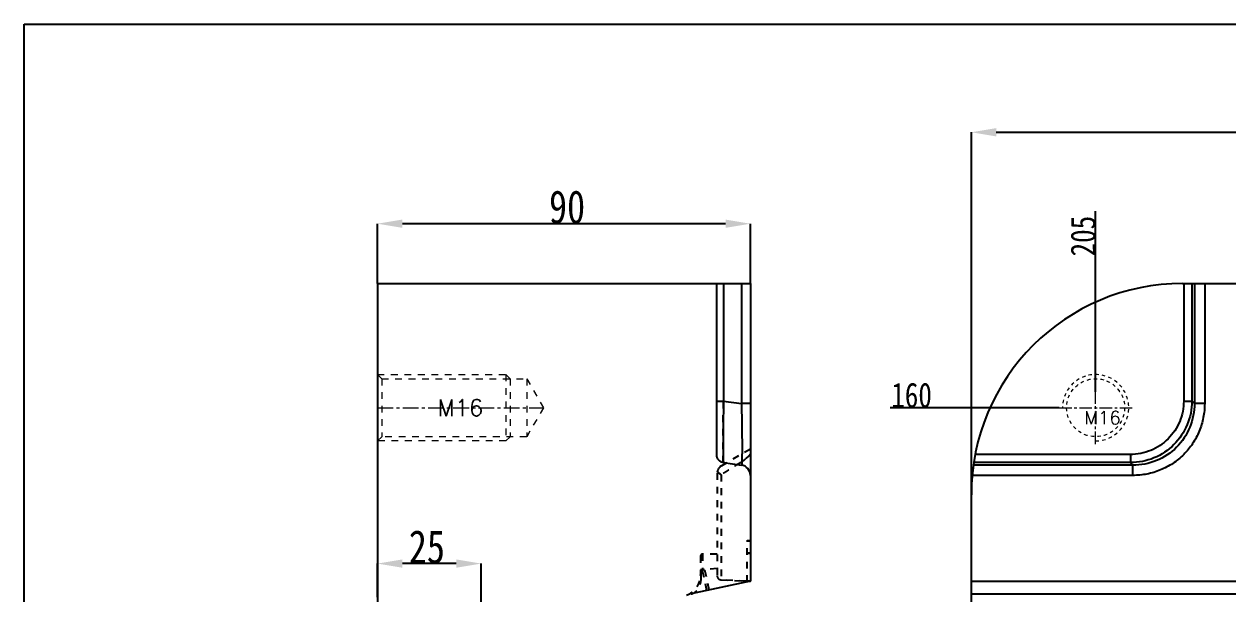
# Model space of a CAD drawing. Header units: millimetres. Extents: x -941 to 1421, y -11614 to -3210.
# Drawn here: x -299.5 to -8.9, y -6486.5 to -6349 of the extents above; entities that cross this region are included whole.
import ezdxf
from ezdxf.enums import TextEntityAlignment as Align

# ---------------------------------------------------------------- set-up
doc = ezdxf.new("R2010")
doc.units = ezdxf.units.MM
doc.header["$LTSCALE"] = 16.335
doc.header["$PDMODE"] = 3
doc.header["$PDSIZE"] = 0.3125
doc.linetypes.add('CENTER', pattern=[0.6, 0.375, -0.075, 0.075, -0.075])
doc.linetypes.add('HIDDEN', pattern=[0.2, 0.1, -0.1])
doc.layers.get('0').update_dxf_attribs({"linetype": 'CONTINUOUS'})
doc.layers.get('Defpoints').update_dxf_attribs({"linetype": 'CONTINUOUS'})
doc.layers.add('DEFAULT_2', color=8, linetype='HIDDEN')
doc.layers.add('screw', color=33, linetype='CONTINUOUS', lineweight=13)
doc.styles.get("Standard").update_dxf_attribs({"font": 'txt', "width": 0.8})
doc.styles.add('TXT', font='txt.shx', dxfattribs={"bigfont": 'gbcbig.shx'})
doc.dimstyles.new('ISO-25', dxfattribs={"dimtxt": 8, "dimasz": 6, "dimexe": 0, "dimexo": 0, "dimgap": 0, "dimtad": 1, "dimdsep": 46, "dimtxsty": 'Standard', "dimcen": 0, "dimclrd": 4, "dimclre": 4, "dimclrt": 6, "dimazin": 0, "dimtfac": 1, "dimtofl": 0, "dimtmove": 0, "dimatfit": 3, "dimfxl": 0, "dimarcsym": 0})

# ---------------------------------------------------------------- blocks, each defined once
blk = doc.blocks.new('*D620')
at = {"color": 4, "lineweight": -2}
for p, q in [((-70.82, -6462.62), (-70.82, -6375.15)), ((-64.82, -6375.15), (393.18, -6375.15)), ((399.18, -6483.51), (399.18, -6375.15))]:
    blk.add_line(p, q, dxfattribs=at)
at = {"color": 4}
for points in [[(-64.82, -6374.15), (-64.82, -6376.15), (-70.82, -6375.15)], [(393.18, -6374.15), (393.18, -6376.15), (399.18, -6375.15)]]:
    blk.add_solid(points, dxfattribs=at)
at = {"layer": 'Defpoints', "color": 0}
for p in [(399.18, -6375.15), (-70.82, -6462.62), (399.18, -6483.51)]:
    blk.add_point(p, dxfattribs=at)
at = {"color": 6, "insert": (156, -6371.15), "char_height": 8, "attachment_point": 5}
blk.add_mtext('470', dxfattribs=at)
blk = doc.blocks.new('*D622')
at = {"color": 4, "lineweight": -2}
for p, q in [((-214.16, -6487.3), (-214.16, -6479.23)), ((-195.16, -6479.23), (-208.16, -6479.23)), ((-189.16, -6488.57), (-189.16, -6479.23))]:
    blk.add_line(p, q, dxfattribs=at)
at = {"color": 4}
for points in [[(-208.16, -6478.23), (-208.16, -6480.23), (-214.16, -6479.23)], [(-195.16, -6478.23), (-195.16, -6480.23), (-189.16, -6479.23)]]:
    blk.add_solid(points, dxfattribs=at)
at = {"layer": 'Defpoints', "color": 0}
for p in [(-214.16, -6479.23), (-214.16, -6487.3), (-189.16, -6488.57)]:
    blk.add_point(p, dxfattribs=at)
at = {"color": 6, "insert": (-202.25, -6475.23), "char_height": 8, "attachment_point": 5}
blk.add_mtext('25', dxfattribs=at)
blk = doc.blocks.new('*D624')
at = {"color": 4, "lineweight": -2}
for p, q in [((-214.16, -6411.62), (-214.16, -6397.22)), ((-130.16, -6397.22), (-208.16, -6397.22)), ((-124.16, -6411.62), (-124.16, -6397.22))]:
    blk.add_line(p, q, dxfattribs=at)
at = {"color": 4}
for points in [[(-208.16, -6396.22), (-208.16, -6398.22), (-214.16, -6397.22)], [(-130.16, -6396.22), (-130.16, -6398.22), (-124.16, -6397.22)]]:
    blk.add_solid(points, dxfattribs=at)
at = {"layer": 'Defpoints', "color": 0}
for p in [(-214.16, -6397.22), (-214.16, -6411.62), (-124.16, -6411.62)]:
    blk.add_point(p, dxfattribs=at)
at = {"color": 6, "insert": (-168.4, -6393.22), "char_height": 8, "attachment_point": 5}
blk.add_mtext('90', dxfattribs=at)
blk = doc.blocks.new('screw_m16_g')
at = {"layer": 'screw', "color": 1, "linetype": 'CENTER', "ltscale": 0.497582}
for p, q in [((0, -8.8), (0, 8.8)), ((-8.8, 0), (8.8, 0))]:
    blk.add_line(p, q, dxfattribs=at)
at = {"layer": 'screw', "color": 33, "linetype": 'HIDDEN', "ltscale": 0.497582}
blk.add_circle((0, 0), 7, dxfattribs=at)
at = {"layer": 'screw', "color": 92, "linetype": 'HIDDEN', "ltscale": 0.497582}
blk.add_arc((0, 0), 8, 270, 180, dxfattribs=at)
at = {"layer": 'screw', "color": 6, "style": 'TXT'}
blk.add_text('M16', height=3.2, dxfattribs=at).set_placement((-2.72, -4))
blk = doc.blocks.new('*D656')
at = {"color": 4, "lineweight": -2}
blk.add_line((-49.62, -6441.62), (-90.44, -6441.62), dxfattribs=at)
at = {"layer": 'Defpoints', "color": 0}
for p in [(-80.04, -6441.62), (-49.62, -6441.62), (164.18, -6601.62)]:
    blk.add_point(p, dxfattribs=at)
at = {"color": 6, "insert": (-85.24, -6438.62), "char_height": 6, "attachment_point": 5}
blk.add_mtext('160', dxfattribs=at)
blk = doc.blocks.new('*D661')
at = {"color": 4, "lineweight": -2}
blk.add_line((-40.82, -6437.81), (-40.82, -6394.21), dxfattribs=at)
at = {"layer": 'Defpoints', "color": 0}
for p in [(-40.82, -6406.21), (-40.82, -6437.81), (164.18, -6601.62)]:
    blk.add_point(p, dxfattribs=at)
at = {"color": 6, "insert": (-43.82, -6400.21), "char_height": 6, "attachment_point": 5, "rotation": 90}
blk.add_mtext('205', dxfattribs=at)

msp = doc.modelspace()

# ---------------------------------------------------------------- linework, layer by layer
at = {"color": 7, "linetype": 'Continuous'}
for p, q in [((-214.157, -6411.623), (-214.157, -6791.623)), ((-214.157, -6411.623), (-124.157, -6411.623)), ((-132.357, -6411.623), (-132.357, -6452.887)), ((-130.635, -6411.623), (-130.635, -6440.013)), ((-126.309, -6411.623), (-126.309, -6440.621)), ((-124.157, -6411.623), (-124.157, -6483.51)), ((-19.82, -6411.623), (348.18, -6411.623)), ((-19.556, -6411.623), (-19.556, -6440.013)), ((-17.576, -6411.623), (-17.576, -6440.013)), ((-16.968, -6411.623), (-16.968, -6440.621)), ((-14.492, -6411.623), (-14.492, -6440.621)), ((-132.357, -6440.013), (-130.635, -6440.013)), ((-130.635, -6440.013), (-126.309, -6440.621)), ((-124.157, -6440.621), (-126.309, -6440.621)), ((-19.556, -6440.013), (-17.576, -6440.013)), ((-17.576, -6440.013), (-16.968, -6440.621)), ((-14.492, -6440.621), (-16.968, -6440.621)), ((-32.43, -6452.887), (-69.882, -6452.887)), ((-32.43, -6452.887), (-32.43, -6454.867)), ((-130.635, -6454.867), (-126.309, -6455.475)), ((-31.822, -6455.475), (-70.316, -6455.475)), ((-32.43, -6454.867), (-70.227, -6454.867)), ((-32.43, -6454.867), (-31.822, -6455.475)), ((-31.822, -6457.951), (-31.822, -6455.475)), ((-31.822, -6457.951), (-70.605, -6457.951)), ((-70.82, -6740.623), (-70.82, -6462.623)), ((-124.157, -6483.51), (-138.454, -6486.548)), ((-70.82, -6483.51), (6.68, -6483.51)), ((-70.82, -6486.548), (41.31, -6486.548))]:
    msp.add_line(p, q, dxfattribs=at)
msp.add_lwpolyline([(-299.476, -6349.048), (490.595, -6349.048), (490.595, -6910.924), (-299.476, -6910.924)], close=True)
for centre, radius, start, end in [((-19.82, -6462.623), 51, 90, 179.99993), ((-130.357, -6452.887), 2, 180, 262), ((-126.657, -6457.951), 2.5, 0, 82)]:
    msp.add_arc(centre, radius, start, end, dxfattribs=at)
for points, knots in [([(-130.635, -6440.013), (-130.653, -6440.979), (-130.683, -6442.874), (-130.719, -6445.625), (-130.737, -6447.801), (-130.745, -6449.408), (-130.747, -6450.485), (-130.746, -6451.461), (-130.74, -6452.325), (-130.732, -6453.071), (-130.72, -6453.691), (-130.706, -6454.126), (-130.693, -6454.407), (-130.684, -6454.567), (-130.673, -6454.691), (-130.663, -6454.784), (-130.652, -6454.834), (-130.643, -6454.866), (-130.635, -6454.867)], [0, 0, 0, 0, 0.1949732, 0.3825459, 0.5554064, 0.6342355, 0.706922, 0.7727742, 0.8311391, 0.881476, 0.9233175, 0.9562938, 0.9693701, 0.9801289, 0.9885569, 0.994652, 0.9984271, 1, 1, 1, 1]), ([(-126.309, -6440.621), (-126.287, -6441.59), (-126.248, -6443.49), (-126.205, -6446.251), (-126.181, -6448.435), (-126.171, -6450.048), (-126.169, -6451.128), (-126.171, -6452.105), (-126.177, -6452.969), (-126.188, -6453.712), (-126.203, -6454.328), (-126.222, -6454.81), (-126.242, -6455.129), (-126.26, -6455.312), (-126.276, -6455.401), (-126.285, -6455.448), (-126.301, -6455.477), (-126.309, -6455.475)], [0, 0, 0, 0, 0.1954133, 0.3836121, 0.557117, 0.6362006, 0.7090592, 0.7749802, 0.8332925, 0.8834513, 0.9249957, 0.9575718, 0.9809337, 0.9891107, 0.9949575, 0.9985096, 1, 1, 1, 1]), ([(-17.576, -6440.013), (-17.581, -6441.946), (-18.351, -6445.85), (-21.652, -6450.792), (-26.594, -6454.093), (-30.498, -6454.863), (-32.43, -6454.867)], [0, 0, 0, 0, 0.2500415, 0.5000414, 0.7499868, 1, 1, 1, 1]), ([(-19.556, -6440.013), (-19.556, -6441.69), (-20.214, -6445.079), (-23.073, -6449.37), (-27.365, -6452.229), (-30.754, -6452.887), (-32.43, -6452.887)], [0, 0, 0, 0, 0.2500577, 0.5000416, 0.7499707, 1, 1, 1, 1]), ([(-16.968, -6440.621), (-16.962, -6442.558), (-17.708, -6446.476), (-21.004, -6451.44), (-25.969, -6454.735), (-29.886, -6455.482), (-31.822, -6455.475)], [0, 0, 0, 0, 0.2500444, 0.5000443, 0.7499905, 1, 1, 1, 1]), ([(-14.492, -6440.621), (-14.492, -6441.755), (-14.712, -6444.028), (-15.694, -6447.305), (-17.299, -6450.327), (-19.468, -6452.975), (-22.116, -6455.144), (-25.139, -6456.749), (-28.415, -6457.731), (-30.688, -6457.951), (-31.822, -6457.951)], [0, 0, 0, 0, 0.1249878, 0.2500067, 0.3749989, 0.4999994, 0.6249998, 0.7499923, 0.8750117, 1, 1, 1, 1])]:
    msp.add_open_spline(points, degree=3, knots=knots, dxfattribs=at)
at = {"layer": 'DEFAULT_2', "color": 8, "linetype": 'HIDDEN'}
for p, q in [((-124.157, -6451.623), (-131.197, -6455.688)), ((-132.197, -6457.42), (-132.197, -6482.134)), ((-131.244, -6457.802), (-131.244, -6483.138)), ((-124.957, -6483.68), (-124.957, -6473.623)), ((-124.957, -6473.623), (-124.157, -6473.623)), ((-124.957, -6473.719), (-124.157, -6473.719)), ((-135.714, -6476.951), (-135.714, -6480.829)), ((-132.197, -6476.951), (-135.714, -6476.951)), ((-124.957, -6476.623), (-124.157, -6476.623)), ((-124.957, -6476.719), (-124.157, -6476.719)), ((-136.217, -6477.454), (-136.217, -6482.129)), ((-135.2, -6480.72), (-136.217, -6480.72)), ((-135.714, -6480.829), (-136.058, -6481.633)), ((-136.058, -6481.633), (-135.838, -6481.118)), ((-135.838, -6481.118), (-135.753, -6480.918)), ((-135.753, -6480.918), (-135.714, -6480.829)), ((-135.2, -6480.72), (-135.714, -6480.829)), ((-134.669, -6485.744), (-135.714, -6480.829)), ((-132.197, -6480.446), (-135.2, -6480.72)), ((-135.2, -6480.72), (-134.155, -6485.635)), ((-131.244, -6483.138), (-124.157, -6483.51)), ((-131.244, -6483.138), (-124.157, -6483.51)), ((-125.124, -6483.459), (-131.244, -6483.138)), ((-125.129, -6483.459), (-131.244, -6483.138)), ((-124.157, -6483.51), (-125.129, -6483.459)), ((-124.157, -6483.51), (-125.124, -6483.459))]:
    msp.add_line(p, q, dxfattribs=at)
for centre, radius, start, end in [((-130.197, -6457.42), 2, 120, 180), ((-153.751, -6414.725), 48.48, 303.0203, 303.95219), ((-157.827, -6408.509), 55.914, 303.11766, 303.30474), ((-151.899, -6417.507), 45.138, 303.28715, 303.98388), ((-135.714, -6477.453), 0.502, 90, 180), ((-141.242, -6482.129), 5.025, 289.77613, 0), ((-143.186, -6482.438), 7.173, 2.4506, 6.4432), ((-142.818, -6482.431), 6.805, 354.9625, 2.52021), ((-131.192, -6482.135), 1.005, 179.99371, 267.00629)]:
    msp.add_arc(centre, radius, start, end, dxfattribs=at)
for points, knots in [([(-130.635, -6454.867), (-130.643, -6454.866), (-130.652, -6454.834), (-130.663, -6454.784), (-130.673, -6454.691), (-130.684, -6454.567), (-130.693, -6454.407), (-130.706, -6454.126), (-130.72, -6453.691), (-130.732, -6453.071), (-130.74, -6452.325), (-130.746, -6451.46), (-130.747, -6450.484), (-130.745, -6449.407), (-130.737, -6447.8), (-130.719, -6445.625), (-130.683, -6442.874), (-130.653, -6440.979), (-130.635, -6440.013)], [0, 0, 0, 0, 0.0015726, 0.0053466, 0.0114407, 0.0198689, 0.03063, 0.0437109, 0.0767009, 0.1185589, 0.1689233, 0.227305, 0.2931714, 0.3658628, 0.4446785, 0.6174954, 0.8050208, 1, 1, 1, 1]), ([(-124.157, -6452.778), (-124.155, -6452.773), (-124.177, -6452.812), (-124.192, -6452.827), (-124.236, -6452.891), (-124.304, -6452.981), (-124.413, -6453.117), (-124.563, -6453.282), (-124.733, -6453.454), (-124.919, -6453.626), (-125.117, -6453.798), (-125.398, -6454.026), (-125.766, -6454.306), (-126.226, -6454.634), (-126.7, -6454.958), (-127.35, -6455.389), (-128.179, -6455.92), (-129.19, -6456.551), (-130.213, -6457.178), (-130.9, -6457.594), (-131.244, -6457.802)], [0, 0, 0, 0, 0.0018308, 0.0070125, 0.0148207, 0.0245328, 0.0476039, 0.0736345, 0.1015076, 0.1306498, 0.1607386, 0.1915549, 0.254823, 0.3196657, 0.3856092, 0.452351, 0.5874986, 0.7241306, 0.8617309, 1, 1, 1, 1]), ([(-124.157, -6452.778), (-124.162, -6452.779), (-124.165, -6452.794), (-124.178, -6452.808), (-124.199, -6452.841), (-124.234, -6452.888), (-124.284, -6452.955), (-124.343, -6453.03), (-124.434, -6453.14), (-124.563, -6453.283), (-124.733, -6453.454), (-124.985, -6453.687), (-125.328, -6453.973), (-125.766, -6454.306), (-126.225, -6454.634), (-126.7, -6454.958), (-127.35, -6455.389), (-128.179, -6455.92), (-129.19, -6456.551), (-130.213, -6457.178), (-130.9, -6457.594), (-131.244, -6457.802)], [0, 0, 0, 0, 0.0018367, 0.0040445, 0.0070064, 0.0148164, 0.0245322, 0.0355873, 0.0475992, 0.0736341, 0.1015116, 0.130656, 0.1915533, 0.2548189, 0.3196589, 0.3856001, 0.4523426, 0.5874908, 0.7241252, 0.861728, 1, 1, 1, 1]), ([(-126.674, -6454.939), (-126.4, -6454.754), (-125.995, -6454.474), (-125.474, -6454.086), (-125.109, -6453.793), (-124.825, -6453.543), (-124.618, -6453.34), (-124.48, -6453.192), (-124.359, -6453.051), (-124.272, -6452.941), (-124.217, -6452.864), (-124.185, -6452.822), (-124.17, -6452.793), (-124.157, -6452.782), (-124.157, -6452.778)], [0, 0, 0, 0, 0.2977243, 0.442675, 0.5836156, 0.7185961, 0.7828385, 0.8439586, 0.9004878, 0.9497192, 0.9699895, 0.9860054, 0.9963763, 1, 1, 1, 1]), ([(-126.669, -6454.935), (-126.395, -6454.751), (-125.99, -6454.471), (-125.471, -6454.083), (-125.106, -6453.791), (-124.773, -6453.497), (-124.525, -6453.246), (-124.359, -6453.051), (-124.26, -6452.927), (-124.2, -6452.835), (-124.163, -6452.792), (-124.157, -6452.778)], [0, 0, 0, 0, 0.2977588, 0.4427211, 0.5836614, 0.7186479, 0.843976, 0.9005047, 0.9497401, 0.9859826, 1, 1, 1, 1]), ([(-132.154, -6457.01), (-132.108, -6457.086), (-131.972, -6457.22), (-131.654, -6457.465), (-131.409, -6457.664), (-131.244, -6457.802)], [0, 0, 0, 0, 0.220503, 0.4649572, 1, 1, 1, 1]), ([(-131.244, -6457.802), (-131.382, -6457.686), (-131.588, -6457.52), (-131.857, -6457.307), (-131.984, -6457.204), (-132.04, -6457.149)], [0, 0, 0, 0, 0.5247597, 0.7704199, 1, 1, 1, 1]), ([(-138.453, -6486.548), (-138.058, -6486.464), (-137.465, -6486.153), (-136.868, -6485.492), (-136.343, -6484.603), (-135.995, -6483.281), (-135.997, -6482.179), (-136.058, -6481.633)], [0, 0, 0, 0, 0.2044645, 0.3212413, 0.4479635, 0.7224999, 1, 1, 1, 1]), ([(-138.444, -6486.546), (-138.142, -6486.481), (-137.517, -6486.202), (-136.764, -6485.409), (-136.242, -6484.308), (-136.079, -6483.468), (-136.039, -6483.028)], [0, 0, 0, 0, 0.2043459, 0.4392475, 0.7081992, 1, 1, 1, 1]), ([(-136.058, -6481.633), (-136.079, -6481.68), (-136.114, -6481.775), (-136.153, -6481.896), (-136.178, -6481.985), (-136.199, -6482.055), (-136.201, -6482.08), (-136.221, -6482.136), (-136.217, -6482.129)], [0, 0, 0, 0, 0.295992, 0.5834481, 0.7202391, 0.8471314, 0.9527055, 1, 1, 1, 1]), ([(-136.058, -6481.633), (-136.079, -6481.68), (-136.114, -6481.775), (-136.153, -6481.896), (-136.178, -6481.985), (-136.199, -6482.055), (-136.201, -6482.08), (-136.221, -6482.136), (-136.217, -6482.129)], [0, 0, 0, 0, 0.295992, 0.5834481, 0.7202391, 0.8471314, 0.9527055, 1, 1, 1, 1]), ([(-136.217, -6482.129), (-136.217, -6482.12), (-136.207, -6482.095), (-136.196, -6482.048), (-136.179, -6481.986), (-136.152, -6481.894), (-136.115, -6481.775), (-136.078, -6481.681), (-136.058, -6481.633)], [0, 0, 0, 0, 0.0518988, 0.1533052, 0.2822157, 0.4183522, 0.7048856, 1, 1, 1, 1])]:
    msp.add_open_spline(points, degree=3, knots=knots, dxfattribs=at)
msp.add_open_spline([(-132.04, -6457.149), (-132.083, -6457.107), (-132.123, -6457.061), (-132.154, -6457.01)], degree=3, dxfattribs=at)
msp.add_open_spline([(-132.04, -6457.149), (-132.083, -6457.107), (-132.123, -6457.061), (-132.154, -6457.01)], degree=3, dxfattribs=at)
at = {"layer": 'screw', "color": 92, "linetype": 'HIDDEN', "ltscale": 0.995164}
for p, q in [((-214.157, -6433.623), (-183.157, -6433.623)), ((-183.157, -6433.623), (-182.157, -6434.623)), ((-183.157, -6433.623), (-183.157, -6449.623)), ((-182.157, -6434.623), (-182.157, -6448.623)), ((-183.157, -6449.623), (-214.157, -6449.623)), ((-182.157, -6448.623), (-183.157, -6449.623))]:
    msp.add_line(p, q, dxfattribs=at)
at = {"layer": 'screw', "color": 8, "linetype": 'HIDDEN', "ltscale": 0.995164}
for p, q in [((-214.157, -6433.623), (-213.157, -6434.623)), ((-213.157, -6434.623), (-213.157, -6448.623)), ((-213.157, -6434.623), (-178.157, -6434.623)), ((-178.157, -6434.623), (-174.115, -6441.623)), ((-178.157, -6434.623), (-178.157, -6448.623)), ((-174.115, -6441.623), (-178.157, -6448.623)), ((-213.157, -6448.623), (-214.157, -6449.623)), ((-178.157, -6448.623), (-213.157, -6448.623))]:
    msp.add_line(p, q, dxfattribs=at)
at = {"layer": 'screw', "color": 1, "linetype": 'CENTER', "ltscale": 0.621977}
msp.add_line((-214.157, -6441.623), (-174.115, -6441.623), dxfattribs=at)

# ---------------------------------------------------------------- block references
at = {"layer": 'screw'}
msp.add_blockref('screw_m16_g', (-40.82, -6441.623), dxfattribs=at)

# ---------------------------------------------------------------- texts
at = {"layer": 'screw', "color": 6, "linetype": 'HIDDEN', "ltscale": 0.995164, "style": 'TXT'}
msp.add_text('M16', height=4, rotation=360, dxfattribs=at).set_placement((-194.136, -6441.623), align=Align.MIDDLE)

# ---------------------------------------------------------------- dimensions: what is measured, and where the dimension line sits
for base, p1, p2, picture, middle in [((399.18, -6375.149), (-70.82, -6462.623), (399.18, -6483.51), '*D620', (156.004, -6375.149)), ((-214.157, -6397.217), (-124.157, -6411.623), (-214.157, -6411.623), '*D624', (-168.405, -6397.217)), ((-214.157, -6479.234), (-189.157, -6488.573), (-214.157, -6487.303), '*D622', (-202.254, -6479.234))]:
    dim = msp.add_linear_dim(base=base, p1=p1, p2=p2, dimstyle='ISO-25', override={"dimfxl": 1.25})
    dim.commit()
    dim.dimension.update_dxf_attribs({"geometry": picture, "text_midpoint": middle, "dimtype": 160})
for feature_location, offset, dtype, picture, middle in [((-40.82, -6437.807), (0, 31.6), 1, '*D661', (-43.82, -6400.207)), ((-49.62, -6441.623), (-30.42, 0), 0, '*D656', (-85.24, -6438.623))]:
    dim = msp.add_ordinate_dim(feature_location=feature_location, offset=offset, dtype=dtype, origin=(164.18, -6601.624), dimstyle='ISO-25', override={"dimtxt": 6, "dimfxl": 1.25})
    dim.commit()
    dim.dimension.update_dxf_attribs({"geometry": picture, "text_midpoint": middle})

doc.saveas('drawing.dxf')
